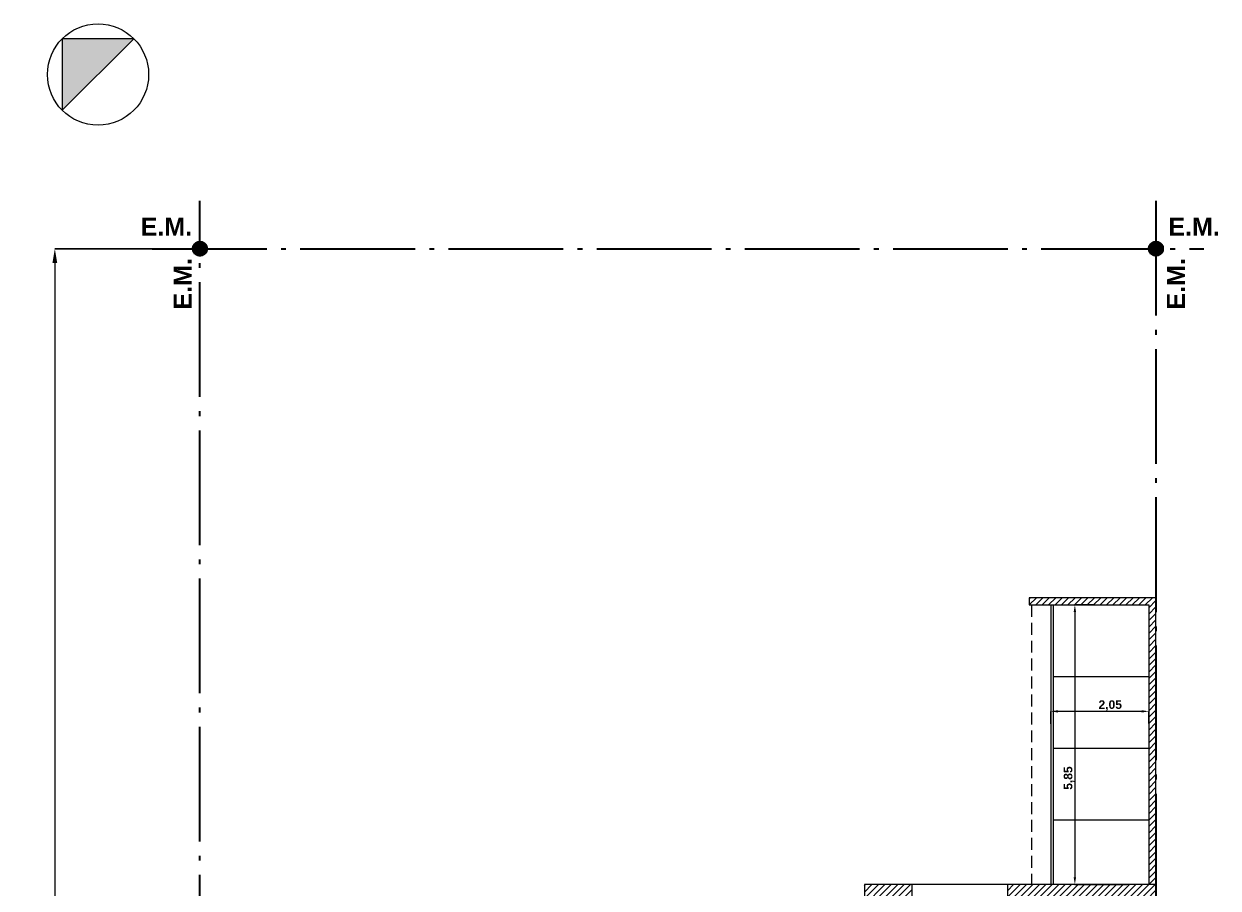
# Model space of a CAD drawing. Header units: millimetres. Extents: x 1434 to 1660, y 1457 to 1517.
# Drawn here: x 1595.27 to 1620.26, y 1498.71 to 1516.79 of the extents above; entities that cross this region are included whole.
import ezdxf

# ---------------------------------------------------------------- set-up
doc = ezdxf.new("R2010")
doc.units = ezdxf.units.MM
doc.linetypes.add('ACAD_ISO04W100', pattern=[30, 24, -3, 0, -3])
doc.linetypes.add('HIDDEN', pattern=[0.375, 0.25, -0.125])
for name, color, linetype, lineweight in [('0.2', 40, 'Continuous', 20), ('cotas', 104, 'Continuous', 18), ('gris', 251, 'Continuous', 18), ('L.M.', 160, 'ACAD_ISO04W100', 30), ('nomenclatura', 41, 'Continuous', 18), ('rojo muros', 232, 'Continuous', 18)]:
    doc.layers.add(name, color=color, linetype=linetype, lineweight=lineweight)
doc.styles.add('SANSSERIFBOLD', font='sasb____.pfb')
doc.styles.get("Standard").update_dxf_attribs({"font": 'ARIAL.TTF'})
doc.dimstyles.new('ISO-25', dxfattribs={"dimtxt": 2.5, "dimasz": 2.5, "dimexe": 1.25, "dimexo": 0.625, "dimtad": 1, "dimtxsty": 'Standard', "dimcen": 2.5, "dimadec": 0, "dimazin": 0, "dimtfac": 1, "dimtmove": 0, "dimatfit": 3, "dimfxl": 0, "dimarcsym": 0})

# ---------------------------------------------------------------- blocks, each defined once
blk = doc.blocks.new('*D14')
at = {"layer": 'cotas', "color": 0, "linetype": 'Continuous', "lineweight": -2}
for p, q in [((1597.955, 1512.086), (1595.92, 1512.086)), ((1597.955, 1482.086), (1595.92, 1482.086))]:
    blk.add_line(p, q, dxfattribs=at)
at = {"layer": 'cotas', "color": 0, "linetype": 'Continuous', "lineweight": 9}
blk.add_line((1595.92, 1511.786), (1595.92, 1482.386), dxfattribs=at)
at = {"layer": 'cotas', "color": 0, "linetype": 'Continuous'}
for points in [[(1595.87, 1511.786), (1595.97, 1511.786), (1595.92, 1512.086)], [(1595.87, 1482.386), (1595.97, 1482.386), (1595.92, 1482.086)]]:
    blk.add_solid(points, dxfattribs=at)
at = {"layer": 'Defpoints', "color": 0, "linetype": 'Continuous'}
for p in [(1597.955, 1512.086), (1595.92, 1482.086), (1597.955, 1482.086)]:
    blk.add_point(p, dxfattribs=at)
at = {"layer": 'cotas', "linetype": 'Continuous', "insert": (1595.6, 1497.086), "char_height": 0.5, "attachment_point": 5, "rotation": 90, "style": 'SANSSERIFBOLD'}
blk.add_mtext('30,00', dxfattribs=at)
blk = doc.blocks.new('*D47')
at = {"layer": 'cotas', "color": 0, "linetype": 'Continuous', "lineweight": -2}
for p, q in [((1617.655, 1504.636), (1617.259, 1504.636)), ((1618.355, 1498.786), (1617.259, 1498.786))]:
    blk.add_line(p, q, dxfattribs=at)
at = {"layer": 'cotas', "color": 0, "linetype": 'Continuous', "lineweight": 9}
blk.add_line((1617.259, 1504.486), (1617.259, 1498.936), dxfattribs=at)
at = {"layer": 'cotas', "color": 0, "linetype": 'Continuous'}
for points in [[(1617.234, 1504.486), (1617.284, 1504.486), (1617.259, 1504.636)], [(1617.234, 1498.936), (1617.284, 1498.936), (1617.259, 1498.786)]]:
    blk.add_solid(points, dxfattribs=at)
at = {"layer": 'Defpoints', "color": 0, "linetype": 'Continuous'}
for p in [(1617.655, 1504.636), (1617.259, 1498.786), (1618.355, 1498.786)]:
    blk.add_point(p, dxfattribs=at)
at = {"layer": 'cotas', "linetype": 'Continuous', "insert": (1617.137, 1501.013), "char_height": 0.18, "attachment_point": 5, "rotation": 90, "style": 'SANSSERIFBOLD'}
blk.add_mtext('5,85', dxfattribs=at)
blk = doc.blocks.new('*D48')
at = {"layer": 'cotas', "color": 0, "linetype": 'Continuous', "lineweight": -2}
for p, q in [((1616.755, 1502.146), (1616.755, 1502.408)), ((1618.805, 1502.152), (1618.805, 1502.408))]:
    blk.add_line(p, q, dxfattribs=at)
at = {"layer": 'cotas', "color": 0, "linetype": 'Continuous', "lineweight": 9}
blk.add_line((1618.655, 1502.408), (1616.905, 1502.408), dxfattribs=at)
at = {"layer": 'cotas', "color": 0, "linetype": 'Continuous'}
for points in [[(1616.905, 1502.433), (1616.905, 1502.383), (1616.755, 1502.408)], [(1618.655, 1502.433), (1618.655, 1502.383), (1618.805, 1502.408)]]:
    blk.add_solid(points, dxfattribs=at)
at = {"layer": 'Defpoints', "color": 0, "linetype": 'Continuous'}
for p in [(1616.755, 1502.408), (1616.755, 1502.146), (1618.805, 1502.152)]:
    blk.add_point(p, dxfattribs=at)
at = {"layer": 'cotas', "linetype": 'Continuous', "insert": (1617.999, 1502.529), "char_height": 0.18, "attachment_point": 5, "style": 'SANSSERIFBOLD'}
blk.add_mtext('2,05', dxfattribs=at)

msp = doc.modelspace()

# ---------------------------------------------------------------- hatches: boundary and pattern name
at = {"layer": 'gris'}
for points in [[(1597.57224, 1516.47812), (1596.07496, 1514.98084), (1596.07496, 1516.47812)], [(1599.10262, 1512.0859, 1), (1598.80789, 1512.0859, 1)], [(1619.10262, 1512.0859, 1), (1618.80789, 1512.0859, 1)]]:
    msp.add_hatch(color=256, dxfattribs=at).paths.add_polyline_path(points)
at = {"layer": 'rojo muros'}
h = msp.add_hatch(dxfattribs=at)
h.set_pattern_fill('LINE', color=256, scale=0.03, angle=45, style=0)
h.paths.add_polyline_path([(1613.90526, 1492.0859), (1613.90526, 1492.3359), (1613.55526, 1492.3359), (1613.55526, 1492.0859)])
h.paths.add_polyline_path([(1618.95526, 1492.0859), (1618.95526, 1498.7859), (1615.85526, 1498.7859), (1615.85526, 1498.4859), (1616.85526, 1498.4859), (1616.85526, 1497.7859), (1617.15526, 1497.7859), (1617.15526, 1498.4859), (1617.65526, 1498.4859), (1617.65526, 1498.6359), (1618.25526, 1498.6359), (1618.25526, 1498.4859), (1618.75526, 1498.4859), (1618.75526, 1492.3359), (1618.40526, 1492.3359), (1618.40526, 1492.0859)])
h.paths.add_polyline_path([(1617.65526, 1498.6359), (1617.65526, 1498.4859), (1618.25526, 1498.4859), (1618.25526, 1498.6359)], flags=17)
h.paths.add_polyline_path([(1613.85526, 1498.4859), (1613.85526, 1498.7859), (1612.85526, 1498.7859), (1612.85526, 1497.7859), (1613.05526, 1497.7859), (1613.05526, 1498.4859)])
h.paths.add_polyline_path([(1612.85526, 1495.5359), (1613.05526, 1495.5359), (1613.05526, 1495.7859), (1612.85526, 1495.7859)])
h.paths.add_polyline_path([(1616.30526, 1504.7859), (1616.30526, 1504.6359), (1618.80526, 1504.6359), (1618.80526, 1498.7859), (1618.95526, 1498.7859), (1618.95526, 1504.7859)])

# ---------------------------------------------------------------- linework, layer by layer
at = {"layer": '0.2'}
msp.add_lwpolyline([(1596.07496, 1514.98084), (1597.57224, 1516.47812), (1596.07496, 1516.47812), (1596.07496, 1514.98084)], dxfattribs=at)
msp.add_circle((1596.8236, 1515.72948), 1.05873, dxfattribs=at)
at = {"layer": 'gris'}
for p, q in [((1618.95526, 1504.7859), (1616.30526, 1504.7859)), ((1616.30526, 1504.7859), (1616.30526, 1504.6359)), ((1618.95526, 1498.7859), (1618.95526, 1504.7859)), ((1616.30526, 1504.6359), (1618.80526, 1504.6359)), ((1616.75526, 1504.6359), (1616.75526, 1498.7859)), ((1616.80526, 1504.6359), (1616.80526, 1498.7859)), ((1618.80526, 1504.6359), (1618.80526, 1498.7859)), ((1616.80526, 1503.1359), (1618.80526, 1503.1359)), ((1616.80526, 1501.6359), (1618.80526, 1501.6359)), ((1616.80526, 1500.1359), (1618.80526, 1500.1359)), ((1612.85526, 1498.7859), (1612.85526, 1497.7859)), ((1613.85526, 1498.7859), (1612.85526, 1498.7859)), ((1615.85526, 1498.7859), (1613.85526, 1498.7859)), ((1613.85526, 1498.4859), (1613.85526, 1498.7859)), ((1615.85526, 1498.4859), (1615.85526, 1498.7859)), ((1618.95526, 1498.7859), (1615.85526, 1498.7859)), ((1618.95526, 1492.0859), (1618.95526, 1498.7859))]:
    msp.add_line(p, q, dxfattribs=at)
at = {"layer": 'gris', "linetype": 'HIDDEN'}
msp.add_line((1616.35526, 1504.6359), (1616.35526, 1498.7859), dxfattribs=at)
at = {"layer": 'L.M.', "ltscale": 0.1}
for p, q in [((1598.95526, 1481.0859), (1598.95526, 1513.0859)), ((1618.95526, 1513.0859), (1618.95526, 1481.0859)), ((1597.95526, 1512.0859), (1619.95526, 1512.0859))]:
    msp.add_line(p, q, dxfattribs=at)
for centre in [(1598.95526, 1512.0859), (1618.95526, 1512.0859)]:
    msp.add_circle(centre, 0.14737, dxfattribs=at)

# ---------------------------------------------------------------- texts
at = {"layer": 'nomenclatura', "linetype": 'Continuous', "style": 'SANSSERIFBOLD'}
for p in [(1597.71456, 1512.35866), (1619.21528, 1512.35866)]:
    msp.add_text('E.M.', height=0.375, dxfattribs=at).set_placement(p)
for p in [(1598.78213, 1510.81253), (1619.56003, 1510.81253)]:
    msp.add_text('E.M.', height=0.375, rotation=90, dxfattribs=at).set_placement(p)

# ---------------------------------------------------------------- dimensions: what is measured, and where the dimension line sits
at = {"layer": 'cotas', "linetype": 'Continuous'}
for base, p1, p2, override, picture, middle in [((1595.92045, 1482.0859), (1597.95526, 1512.0859), (1597.95526, 1482.0859), {"dimtxt": 0.5, "dimasz": 0.3, "dimexe": 0, "dimexo": 0, "dimgap": 0.01, "dimzin": 0, "dimtxsty": 'SANSSERIFBOLD', "dimclrt": 256, "dimlwd": 9}, '*D14', (1595.92045, 1497.0859)), ((1617.25872, 1498.7859), (1617.65526, 1504.6359), (1618.35526, 1498.7859), {"dimtxt": 0.18, "dimasz": 0.15, "dimexe": 0, "dimexo": 0, "dimgap": 0.01, "dimzin": 0, "dimtxsty": 'SANSSERIFBOLD', "dimclrt": 256, "dimlwd": 9}, '*D47', (1617.25872, 1501.01338))]:
    dim = msp.add_linear_dim(base=base, p1=p1, p2=p2, angle=90, dimstyle='ISO-25', override=override, dxfattribs=at)
    dim.commit()
    dim.dimension.update_dxf_attribs({"geometry": picture, "text_midpoint": middle, "dimtype": 160})
dim = msp.add_linear_dim(base=(1616.75526, 1502.40789), p1=(1618.80526, 1502.15169), p2=(1616.75526, 1502.1463), dimstyle='ISO-25', override={"dimtxt": 0.18, "dimasz": 0.15, "dimexe": 0, "dimexo": 0, "dimgap": 0.01, "dimzin": 0, "dimtxsty": 'SANSSERIFBOLD', "dimclrt": 256, "dimlwd": 9}, dxfattribs=at)
dim.commit()
dim.dimension.update_dxf_attribs({"geometry": '*D48', "text_midpoint": (1617.99901, 1502.40789), "dimtype": 160})

doc.saveas('drawing.dxf')
